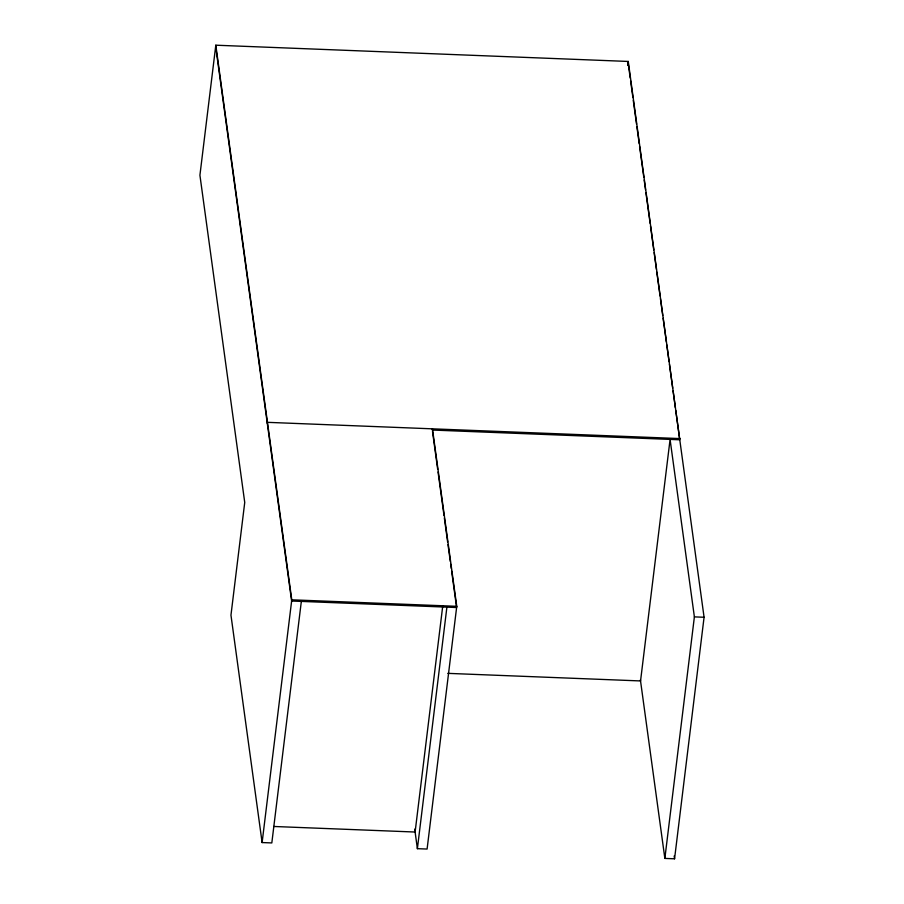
<?xml version="1.0" encoding="UTF-8"?>
<svg xmlns="http://www.w3.org/2000/svg" width="904" height="904" viewBox="0 0 904 904"><rect width="100%" height="100%" fill="white"/><g stroke="black" fill="none" stroke-linecap="round" stroke-linejoin="round"><path stroke-width="1.36" d="M414.71 829.137L417.388 848.675L427.095 849.048L456.757 606.313L432.451 428.835L432.304 430.044L679.774 439.785L628.257 61.449L215.807 45.2L199.92 175.229L244.735 502.443L230.961 615.161L262.115 842.551L271.822 842.935L301.337 601.397M267.324 423.547L267.471 422.337L679.921 438.576M262.115 842.551L291.777 599.815L215.807 45.2M442.757 605.849L415.106 832.03L273.731 826.471M417.388 848.675L446.904 607.138M627.771 65.45L628.257 61.449M675.751 410.45L704.08 617.262L674.565 858.8L664.858 858.416L694.385 616.878L670.079 439.457L640.552 680.938L447.796 673.356M291.777 599.815L456.757 606.313M694.385 616.878L704.08 617.262M628.111 62.647L630.212 78.015M630.596 80.806L632.902 97.575M633.275 100.367L636.529 124.119M636.913 126.899L639.207 143.679M639.591 146.459L643.806 177.207M644.179 179.986L645.524 189.783M645.908 192.552L650.123 223.311M650.496 226.079L653.75 249.854M654.134 252.611L656.44 269.403M656.812 272.172L660.067 295.947M660.451 298.716L662.745 315.507M663.129 318.264L666.384 342.051M666.768 344.808L669.062 361.611M669.446 364.357L672.7 388.155M673.073 390.901L675.378 407.715M674.181 856.009L674.565 858.8M640.394 679.853L664.858 858.416M432.496 431.434L437.694 469.368M438.044 471.967L444 515.416M444.361 518.082L447.627 541.925M448 544.626L450.305 561.463M450.678 564.198L451.265 568.447M451.638 571.181L456.61 607.522L291.63 601.024L215.66 46.409"/></g></svg>
